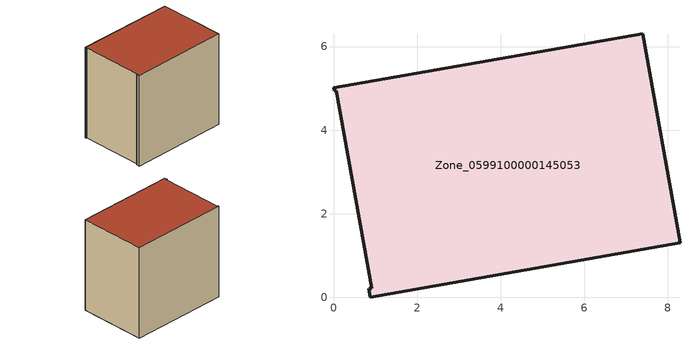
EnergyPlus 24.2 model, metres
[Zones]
Zone_0599100000145053
 floor ground (C_G): 0.92,0.22 0.07,4.95 0.01,4.94 0,5.01 7.4,6.31 8.29,1.31 0.88,0 0.84,0.2 z0
 wall outside (C_F): 0.88,0 8.29,1.31 7.4,6.31 0,5.01 0.01,4.94 0.07,4.95 0.92,0.22 0.84,0.2 0.88,0 z0:7.08
 roof outside (C_R): 0.07,4.95 0.92,0.22 0.84,0.2 0.88,0 8.29,1.31 7.4,6.31 0,5.01 0.01,4.94 z7.08
[BUILDING]
Pand.0599100000145053: North Axis=0; Terrain=City; Loads Convergence Tolerance Value=0.04; Temperature Convergence Tolerance Value=0.4; Solar Distribution=FullExterior; Maximum Number of Warmup Days=25; Minimum Number of Warmup Days=1
[Site:Location]
Rotterdam.The.Hague.AP_ZH_NLD Design_Conditions: Latitude=51.96; Longitude=4.45; Time Zone=1; Elevation=-4.5
[SITE:GROUNDTEMPERATURE:BUILDINGSURFACE]
18, 18, 18, 18, 18, 18, 18, 18, 18, 18, 18, 18
[MATERIAL] Thermal Absorptance=0.9; Solar Absorptance=0.7; Visible Absorptance=0.7
Name | Roughness | Thickness | Conductivity | Density | Specific Heat
G.TI.1946 | MediumSmooth | 0.15 | 1 | 540 | 1210
F.TI.1946 | Rough | 0.3 | 0.857143 | 1920 | 840
R.TI.1946 | MediumRough | 0.2 | 0.1 | 1500 | 1000
[CONSTRUCTION]
C_G: G.TI.1946
C_F: F.TI.1946
C_R: R.TI.1946
[ZONE]
Zone_0599100000145053: Type=1; Multiplier=1; Ceiling Height=Autocalculate; Volume=Autocalculate; Floor Area=autocalculate; Part of Total Floor Area=Yes
[ZONEINFILTRATION:DESIGNFLOWRATE]
Infil_Zone_0599100000145053: Zone or ZoneList or Space or SpaceList=Zone_0599100000145053; Schedule=AlwaysOn; Design Flow Rate Calculation Method=Flow/Area; Flow Rate per Floor Area=0.003; Constant Term Coefficient=1; Temperature Term Coefficient=0; Velocity Term Coefficient=0; Velocity Squared Term Coefficient=0
[HVACTEMPLATE:ZONE:IDEALLOADSAIRSYSTEM]
Zone_0599100000145053: Maximum Heating Supply Air Temperature=50; Minimum Cooling Supply Air Temperature=13; Maximum Heating Supply Air Humidity Ratio=0.0156; Minimum Cooling Supply Air Humidity Ratio=0.0077; Heating Limit=NoLimit; Cooling Limit=NoLimit; Dehumidification Control Type=ConstantSensibleHeatRatio; Cooling Sensible Heat Ratio=0.7; Dehumidification Setpoint=60; Humidification Control Type=None; Humidification Setpoint=30; Outdoor Air Method=None; Outdoor Air Flow Rate per Person=0.00944; Outdoor Air Flow Rate per Zone Floor Area=0; Outdoor Air Flow Rate per Zone=0; Demand Controlled Ventilation Type=None; Outdoor Air Economizer Type=NoEconomizer; Heat Recovery Type=None; Sensible Heat Recovery Effectiveness=0.7; Latent Heat Recovery Effectiveness=0.65
[ZONECONTROL:THERMOSTAT]
ThermostatControl_Zone_0599100000145053: Zone or ZoneList=Zone_0599100000145053; Control Type Schedule=DualSetpointControlType; Control 1=Thermostat_Zone_0599100000145053; Temperature Difference Between Cutout And Setpoint=0
[THERMOSTATSETPOINT:DUALSETPOINT]
Thermostat_Zone_0599100000145053: Heating Setpoint Temperature Schedule=HeatingSetpoint_Zone_0599100000145053; Cooling Setpoint Temperature Schedule=CoolingSetpoint_Zone_0599100000145053
[SCHEDULE:COMPACT]
HeatingSetpoint_Zone_0599100000145053: Through: 12/31, For: AllDays, Until: 24:00, 21
CoolingSetpoint_Zone_0599100000145053: Through: 12/31, For: AllDays, Until: 24:00, 24
DualSetpointControlType: Through: 12/31, For: AllDays, Until: 24:00, 4
AlwaysOn: Through: 12/31, For: AllDays, Until: 24:00, 1
